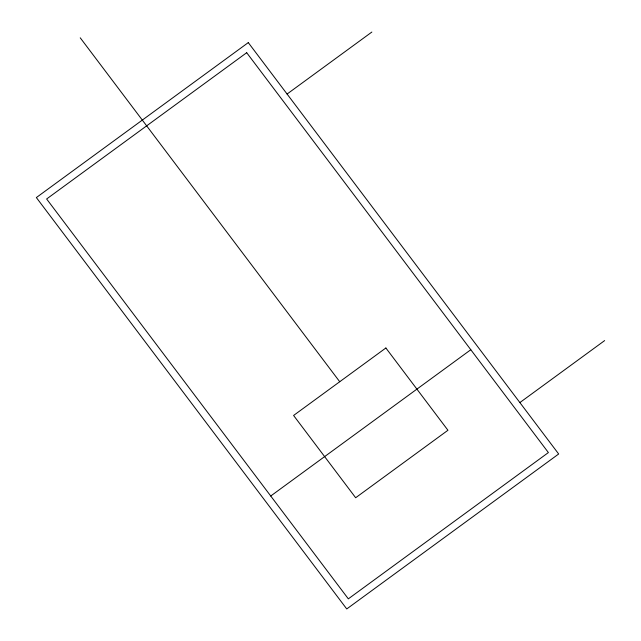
<?xml version="1.0" encoding="UTF-8"?>
<svg xmlns="http://www.w3.org/2000/svg" width="641" height="641" viewBox="0 0 641 641"><rect width="100%" height="100%" fill="white"/><g stroke="black" fill="none" stroke-linecap="round" stroke-linejoin="round"><path stroke-width="0.96" d="M287.08 94.035L371.852 32.05M270.734 496.006L470.798 349.73M519.875 402.572L604.647 340.587M80.237 37.811L339.73 381.732M248.283 42.61L36.353 197.564L346.749 608.95L558.672 453.996L248.283 42.61M246.697 52.706L46.633 198.982L348.335 598.854L548.392 452.57L246.697 52.706M385.874 347.991L293.586 415.464L355.659 497.745L447.947 430.263L385.874 347.991"/></g></svg>
